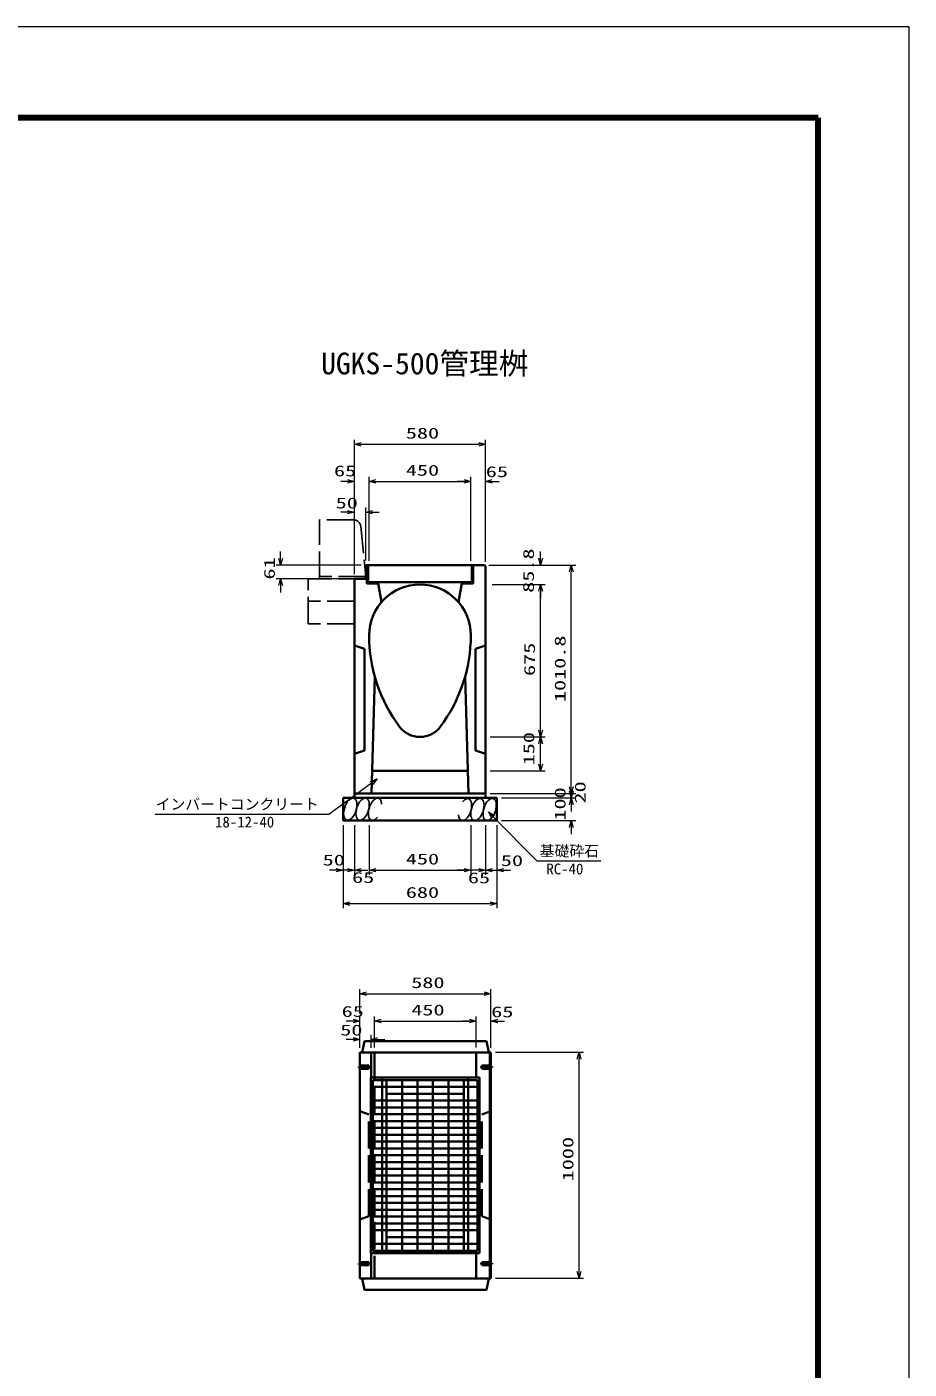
# Model space of a CAD drawing. Units: millimetres on the paper. Extents: x 0 to 841, y 0 to 594.
# Drawn here: x 645.8 to 841, y 297 to 594 of the extents above; entities that cross this region are included whole.
import ezdxf
from ezdxf.enums import TextEntityAlignment as Align

# ---------------------------------------------------------------- set-up
doc = ezdxf.new("R2010")
doc.units = ezdxf.units.MM
doc.linetypes.add('DASHED', pattern=[7.5, 6, -1.5])
doc.linetypes.add('USER1', pattern=[18.5, 12, -1.5, 3.5, -1.5])
for name, color, linetype, lineweight in [('D-BMK（構造物基準線）', 2, 'USER1', 18), ('D-STR-DIM（寸法）', 7, 'Continuous', 13), ('D-STR-HTXT(基礎砕石-旗)', 7, 'Continuous', 13), ('D-STR-HTXT（旗上げ）', 7, 'Continuous', 13), ('D-STR-STRF(グリ)', 7, 'Continuous', 25), ('D-STR-STRF(歩車)', 7, 'DASHED', 25), ('D-STR（構造物）', 1, 'Continuous', 35), ('D-TTL-LINE（区切線）', 7, 'Continuous', 18), ('D-TTL（外枠）', 2, 'Continuous', 140)]:
    doc.layers.add(name, color=color, linetype=linetype, lineweight=lineweight)
doc.layers.add('D-STR-TXT(文字)', color=7, linetype='Continuous')
doc.styles.add('ＭＳ ゴシック', font='')
doc.styles.get('ＭＳ ゴシック').set_extended_font_data('MS Gothic')

# ---------------------------------------------------------------- blocks, each defined once
blk = doc.blocks.new('_Open30')
at = {"color": 7, "linetype": 'Continuous', "lineweight": 13}
for p, q in [((-1, 0.2679), (0, 0)), ((0, 0), (-1, -0.2679)), ((0, 0), (-1, 0))]:
    blk.add_line(p, q, dxfattribs=at)

msp = doc.modelspace()

# ---------------------------------------------------------------- linework, layer by layer
at = {"layer": 'D-BMK（構造物基準線）', "linetype": 'DASHED'}
for p, q in [((719.031, 363.83), (721.881, 363.83)), ((748.955, 363.83), (746.106, 363.83)), ((719.031, 320.331), (721.881, 320.331)), ((748.955, 320.331), (746.106, 320.331))]:
    msp.add_line(p, q, dxfattribs=at)
at = {"layer": 'D-STR-DIM（寸法）'}
for p, q in [((718.294, 494.424), (718.294, 502.632)), ((747.294, 494.424), (747.294, 502.632)), ((719.794, 501.632), (745.794, 501.632)), ((716.794, 493.424), (715.294, 493.424)), ((718.294, 472.891), (718.294, 494.424)), ((721.544, 475.876), (721.544, 494.424)), ((721.544, 475.876), (721.544, 494.424)), ((723.044, 493.424), (724.544, 493.424)), ((723.044, 493.424), (742.544, 493.424)), ((742.544, 493.424), (741.044, 493.424)), ((744.044, 475.886), (744.044, 494.424)), ((744.044, 475.886), (744.044, 494.424)), ((747.294, 475.664), (747.294, 494.424)), ((748.794, 493.424), (750.294, 493.424)), ((718.294, 472.891), (718.294, 487.614)), ((720.794, 475.891), (720.794, 487.614)), ((716.794, 486.614), (715.294, 486.614)), ((722.294, 486.614), (723.794, 486.614)), ((701.96, 476.391), (701.96, 477.891)), ((759.487, 476.414), (759.487, 477.914)), ((719.794, 474.891), (700.96, 474.891)), ((748.044, 474.914), (767.247, 474.914)), ((748.044, 474.914), (760.487, 474.914)), ((766.247, 425.874), (766.247, 473.414)), ((717.294, 471.864), (700.96, 471.864)), ((701.96, 470.364), (701.96, 468.864)), ((748.794, 470.621), (760.487, 470.621)), ((748.794, 470.621), (760.487, 470.621)), ((759.487, 438.375), (759.487, 469.121)), ((759.487, 469.121), (759.487, 467.621)), ((748.294, 436.875), (760.487, 436.875)), ((748.294, 436.875), (760.487, 436.875)), ((759.487, 430.875), (759.487, 435.375)), ((748.294, 429.375), (760.487, 429.375)), ((766.247, 425.874), (766.247, 427.374)), ((766.247, 424.874), (766.247, 426.374)), ((748.294, 424.374), (767.247, 424.374)), ((748.294, 424.374), (767.247, 424.374)), ((750.794, 423.374), (767.247, 423.374)), ((750.794, 423.374), (767.247, 423.374)), ((766.247, 421.874), (766.247, 420.374)), ((715.794, 417.374), (715.794, 406.407)), ((718.294, 417.374), (718.294, 406.407)), ((718.294, 417.374), (718.294, 406.407)), ((721.544, 417.374), (721.544, 406.407)), ((721.544, 417.374), (721.544, 406.407)), ((744.044, 417.374), (744.044, 406.407)), ((744.044, 417.374), (744.044, 406.407)), ((747.294, 417.374), (747.294, 406.407)), ((747.294, 417.374), (747.294, 406.407)), ((749.794, 417.374), (749.794, 406.407)), ((750.794, 418.374), (767.247, 418.374)), ((766.247, 416.874), (766.247, 415.374)), ((714.294, 407.407), (712.794, 407.407)), ((716.794, 407.407), (715.294, 407.407)), ((719.794, 407.407), (721.294, 407.407)), ((723.044, 407.407), (724.544, 407.407)), ((723.044, 407.407), (742.544, 407.407)), ((742.544, 407.407), (741.044, 407.407)), ((745.794, 407.407), (744.294, 407.407)), ((748.794, 407.407), (750.294, 407.407)), ((751.294, 407.407), (752.794, 407.407)), ((715.794, 406.407), (715.794, 399.024)), ((749.794, 406.407), (749.794, 399.024)), ((717.294, 400.024), (748.294, 400.024)), ((719.493, 375.688), (719.493, 381.057)), ((748.493, 375.037), (748.493, 381.057)), ((720.993, 380.057), (746.993, 380.057)), ((719.493, 368.111), (719.493, 375.007)), ((722.743, 368.162), (722.743, 375.007)), ((722.743, 368.162), (722.743, 375.007)), ((745.243, 368.177), (745.243, 375.007)), ((745.243, 368.147), (745.243, 375.007)), ((748.493, 368.08), (748.493, 375.007)), ((717.993, 374.007), (716.493, 374.007)), ((724.243, 374.007), (725.743, 374.007)), ((724.243, 374.007), (743.743, 374.007)), ((743.743, 374.007), (742.243, 374.007)), ((749.993, 374.007), (751.493, 374.007)), ((749.493, 367.111), (768.997, 367.111)), ((767.997, 318.611), (767.997, 365.611)), ((749.493, 317.111), (768.997, 317.111))]:
    msp.add_line(p, q, dxfattribs=at)
at = {"layer": 'D-STR-HTXT(基礎砕石-旗)'}
msp.add_lwpolyline([(772.838, 409.401), (758.734, 409.401), (749.011, 419.218)], dxfattribs=at)
at = {"layer": 'D-STR-HTXT（旗上げ）'}
for p, q in [((717.993, 369.964), (716.493, 369.964)), ((719.493, 368.08), (719.493, 370.964)), ((721.993, 368.08), (721.993, 370.964)), ((723.493, 369.964), (724.993, 369.964))]:
    msp.add_line(p, q, dxfattribs=at)
msp.add_lwpolyline([(674.22, 419.787), (712.665, 419.787), (722.095, 426.696)], dxfattribs=at)
at = {"layer": 'D-STR-STRF(グリ)'}
for centre, major_axis in [((717.389, 420.897), (0.79, 2.421)), ((720.11, 420.897), (0.79, 2.421)), ((745.498, 420.816), (-0.771, -2.427)), ((748.22, 420.838), (-0.771, -2.427))]:
    msp.add_ellipse(centre, major_axis=major_axis, ratio=0.5139, dxfattribs=at)
for centre, major_axis in [((722.851, 420.897), (0.79, 2.421)), ((742.758, 420.795), (-0.771, -2.427))]:
    msp.add_ellipse(centre, major_axis=major_axis, ratio=0.5139, start_param=5.3575563, end_param=10.3750652, dxfattribs=at)
at = {"layer": 'D-STR-STRF(歩車)'}
for p, q in [((710.544, 471.891), (710.544, 484.891)), ((718.187, 484.891), (710.544, 484.891)), ((719.679, 483.54), (720.794, 472.391)), ((720.794, 472.391), (710.544, 472.391)), ((708.044, 461.891), (708.044, 471.891)), ((720.794, 471.891), (708.044, 471.891)), ((718.294, 461.891), (718.294, 471.891)), ((718.294, 466.891), (708.044, 466.891)), ((718.294, 461.891), (708.044, 461.891))]:
    msp.add_line(p, q, dxfattribs=at)
msp.add_arc((718.187, 483.391), 1.5, 5.71077, 89.99998, dxfattribs=at)
at = {"layer": 'D-STR（構造物）'}
for p, q in [((720.794, 474.914), (720.794, 471.864)), ((747.044, 474.914), (720.794, 474.914)), ((721.044, 470.864), (721.044, 474.914)), ((721.344, 471.164), (721.344, 474.914)), ((744.244, 471.164), (744.244, 474.914)), ((744.544, 470.864), (744.544, 474.914)), ((747.044, 474.914), (747.294, 474.664)), ((747.294, 474.664), (747.294, 423.374)), ((720.794, 471.864), (718.294, 471.864)), ((718.294, 471.864), (718.294, 423.374)), ((723.544, 470.864), (721.044, 470.864)), ((744.244, 471.164), (721.344, 471.164)), ((723.544, 470.864), (723.544, 471.164)), ((723.544, 470.864), (724.294, 466.743)), ((742.044, 470.864), (741.294, 466.743)), ((742.044, 471.164), (744.244, 471.164)), ((742.044, 470.864), (742.044, 471.164)), ((742.044, 470.864), (744.544, 470.864)), ((720.544, 456.374), (718.294, 457.124)), ((720.544, 456.374), (720.544, 433.874)), ((745.044, 456.374), (747.294, 457.124)), ((745.044, 456.374), (745.044, 433.874)), ((722.794, 450.273), (722.044, 424.374)), ((742.794, 450.273), (743.544, 424.374)), ((720.544, 433.874), (718.294, 433.124)), ((745.044, 433.874), (747.294, 433.124)), ((722.189, 429.374), (743.4, 429.374)), ((715.794, 423.374), (749.794, 423.374)), ((715.794, 423.374), (715.794, 418.374)), ((718.294, 424.374), (747.294, 424.374)), ((749.794, 423.374), (749.794, 418.374)), ((715.794, 418.374), (749.794, 418.374)), ((720.493, 369.581), (719.993, 367.08)), ((720.493, 369.581), (747.493, 369.581)), ((747.993, 367.08), (747.493, 369.581)), ((719.493, 317.081), (719.493, 367.081)), ((719.493, 367.08), (748.493, 367.08)), ((721.993, 361.5), (721.993, 367.081)), ((745.243, 361.5), (745.243, 367.08)), ((748.243, 317.081), (748.243, 367.08)), ((748.493, 317.081), (748.493, 367.08)), ((721.963, 322.65), (721.963, 361.5)), ((721.963, 361.5), (745.963, 361.5)), ((722.399, 323.203), (722.399, 360.953)), ((722.399, 360.953), (745.527, 360.953)), ((722.399, 359.443), (745.527, 359.443)), ((724.463, 322.65), (724.463, 361.5)), ((725.399, 323.203), (725.399, 360.953)), ((728.824, 323.203), (728.824, 360.953)), ((732.249, 323.203), (732.249, 360.953)), ((735.674, 323.203), (735.674, 360.953)), ((739.099, 323.203), (739.099, 360.953)), ((742.527, 360.947), (742.527, 323.203)), ((743.463, 361.5), (743.463, 322.65)), ((745.527, 360.953), (745.527, 323.203)), ((745.963, 361.5), (745.963, 322.65)), ((722.399, 356.423), (745.527, 356.423)), ((742.527, 357.933), (725.399, 357.933)), ((722.399, 354.913), (745.527, 354.913)), ((722.399, 353.403), (745.527, 353.403)), ((722.399, 351.893), (745.527, 351.893)), ((722.399, 350.383), (745.527, 350.383)), ((722.399, 348.873), (745.527, 348.873)), ((722.399, 347.363), (745.527, 347.363)), ((722.399, 345.853), (745.527, 345.853)), ((722.399, 344.343), (745.527, 344.343)), ((722.399, 342.833), (745.527, 342.833)), ((722.399, 341.323), (745.527, 341.323)), ((722.399, 339.813), (745.527, 339.813)), ((722.399, 338.303), (745.527, 338.303)), ((722.399, 336.793), (745.527, 336.793)), ((722.399, 335.283), (745.527, 335.283)), ((722.399, 333.773), (745.527, 333.773)), ((722.399, 332.263), (745.527, 332.263)), ((722.399, 330.753), (745.527, 330.753)), ((722.399, 329.243), (745.527, 329.243)), ((722.399, 327.733), (745.527, 327.733)), ((722.399, 324.713), (745.527, 324.713)), ((742.527, 326.223), (725.399, 326.223)), ((745.963, 322.65), (721.963, 322.65)), ((721.993, 317.081), (721.993, 322.65)), ((745.527, 323.203), (722.399, 323.203)), ((719.493, 317.081), (748.493, 317.081)), ((719.993, 317.081), (720.493, 314.581)), ((747.493, 314.581), (747.993, 317.081)), ((720.493, 314.581), (747.493, 314.581))]:
    msp.add_line(p, q, dxfattribs=at)
at = {"layer": 'D-STR（構造物）', "linetype": 'DASHED'}
for p, q in [((722.743, 367.08), (722.743, 317.081)), ((719.493, 364.181), (721.493, 364.181)), ((719.493, 363.48), (721.493, 363.48)), ((721.493, 363.48), (721.493, 364.181)), ((748.493, 364.181), (746.493, 364.181)), ((746.493, 363.48), (746.493, 364.181)), ((748.493, 363.48), (746.493, 363.48)), ((719.493, 354.081), (721.493, 353.331)), ((748.493, 354.081), (746.493, 353.331)), ((721.493, 330.831), (721.493, 353.331)), ((746.493, 330.831), (746.493, 353.331)), ((719.493, 330.081), (721.493, 330.831)), ((748.493, 330.081), (746.493, 330.831)), ((745.243, 322.612), (745.243, 317.081)), ((719.493, 320.681), (721.493, 320.681)), ((719.493, 319.981), (721.493, 319.981)), ((721.493, 320.681), (721.493, 319.981)), ((746.493, 320.681), (746.493, 319.981)), ((748.493, 320.681), (746.493, 320.681)), ((748.493, 319.981), (746.493, 319.981))]:
    msp.add_line(p, q, dxfattribs=at)
at = {"layer": 'D-STR（構造物）'}
for centre, radius, start, end in [((732.794, 459.374), 11.25, 0, 180), ((755.294, 459.374), 33.75, 180, 216.86989), ((710.294, 459.374), 33.75, 323.13011, 0), ((732.794, 442.499), 5.625, 216.86989, 323.13013)]:
    msp.add_arc(centre, radius, start, end, dxfattribs=at)
at = {"layer": 'D-TTL-LINE（区切線）'}
for p, q in [((841, 594), (0, 594)), ((841, 0), (841, 594))]:
    msp.add_line(p, q, dxfattribs=at)
at = {"layer": 'D-TTL（外枠）'}
for p, q in [((820.9, 573.9), (20.1, 573.9)), ((820.9, 20.1), (820.9, 573.9))]:
    msp.add_line(p, q, dxfattribs=at)

# ---------------------------------------------------------------- block references
at = {"layer": 'D-STR-DIM（寸法）', "xscale": 1.5, "yscale": 1.5}
for p, rotation in [((718.294, 501.632), 180), ((721.544, 493.424), 180), ((721.544, 493.424), 180), ((747.294, 493.424), 180), ((720.794, 486.614), 180), ((701.96, 474.891), 270), ((759.487, 474.914), 270), ((766.247, 474.914), 90), ((701.96, 471.864), 90), ((759.487, 470.621), 90), ((759.487, 470.621), 90), ((759.487, 436.875), 270), ((759.487, 436.875), 90), ((759.487, 429.375), 270), ((766.247, 424.374), 270), ((766.247, 424.374), 270), ((766.247, 423.374), 270), ((766.247, 423.374), 90), ((766.247, 418.374), 90), ((718.294, 407.407), 180), ((721.544, 407.407), 180), ((721.544, 407.407), 180), ((747.294, 407.407), 180), ((749.794, 407.407), 180), ((715.794, 400.024), 180), ((719.493, 380.057), 180), ((722.743, 374.007), 180), ((722.743, 374.007), 180), ((748.493, 374.007), 180), ((767.997, 367.111), 90), ((767.997, 317.111), 270)]:
    msp.add_blockref('_Open30', p, dxfattribs=dict(at, rotation=rotation))
for p in [(747.294, 501.632), (718.294, 493.424), (744.044, 493.424), (744.044, 493.424), (718.294, 486.614), (715.794, 407.407), (718.294, 407.407), (744.044, 407.407), (744.044, 407.407), (747.294, 407.407), (749.794, 400.024), (748.493, 380.057), (719.493, 374.007), (745.243, 374.007), (745.243, 374.007)]:
    msp.add_blockref('_Open30', p, dxfattribs=at)
at = {"layer": 'D-STR-HTXT(基礎砕石-旗)', "xscale": 1.5, "yscale": 1.5, "rotation": 134.72505}
msp.add_blockref('_Open30', (747.956, 420.283), dxfattribs=at)
at = {"layer": 'D-STR-HTXT（旗上げ）', "xscale": 1.5, "yscale": 1.5}
for p, rotation in [((723.305, 427.583), 36.22839), ((721.993, 369.964), 180)]:
    msp.add_blockref('_Open30', p, dxfattribs=dict(at, rotation=rotation))
msp.add_blockref('_Open30', (719.493, 369.964), dxfattribs=at)

# ---------------------------------------------------------------- texts
at = {"layer": 'D-STR-DIM（寸法）', "style": 'ＭＳ ゴシック', "width": 1.5}
for s, p in [('580', (729.669, 502.17)), ('65', (713.775, 493.817)), ('450', (729.669, 493.961)), ('65', (747.359, 493.647)), ('50', (714.144, 486.717)), ('50', (711.268, 407.713)), ('450', (729.669, 407.944)), ('50', (750.687, 407.594)), ('65', (717.788, 403.862)), ('65', (743.404, 403.783)), ('680', (729.669, 400.562)), ('580', (730.868, 380.595)), ('65', (715.474, 374.226)), ('450', (730.868, 374.545)), ('65', (748.558, 374.131))]:
    msp.add_text(s, height=2.405, dxfattribs=at).set_placement(p, align=Align.BOTTOM_LEFT)
for s, p in [('85.8', (758.721, 468.779)), ('61', (701.423, 471.711)), ('675', (758.949, 450.368)), ('1010.8', (765.71, 444.602)), ('150', (758.82, 430.599)), ('100', (765.71, 418.374)), ('20', (770.161, 422.155)), ('1000', (767.46, 338.569))]:
    msp.add_text(s, height=2.405, rotation=90, dxfattribs=at).set_placement(p, align=Align.BOTTOM_LEFT)
at = {"layer": 'D-STR-HTXT(基礎砕石-旗)', "style": 'ＭＳ ゴシック'}
for s, p in [('基礎砕石', (759.27, 409.737)), ('RC-40', (760.758, 405.751))]:
    msp.add_text(s, height=2.405, dxfattribs=at).set_placement(p, align=Align.BOTTOM_LEFT)
at = {"layer": 'D-STR-HTXT（旗上げ）', "style": 'ＭＳ ゴシック'}
for s, p in [('インバートコンクリート', (674.328, 420.084)), ('18-12-40', (687.471, 416.138))]:
    msp.add_text(s, height=2.405, dxfattribs=at).set_placement(p, align=Align.BOTTOM_LEFT)
at = {"layer": 'D-STR-HTXT（旗上げ）', "style": 'ＭＳ ゴシック', "width": 1.5}
msp.add_text('50', height=2.405, dxfattribs=at).set_placement((715.161, 370.098), align=Align.BOTTOM_LEFT)
at = {"layer": 'D-STR-TXT(文字)', "style": 'ＭＳ ゴシック'}
msp.add_text('UGKS-500管理桝', height=4.811, dxfattribs=at).set_placement((710.919, 515.671), align=Align.BOTTOM_LEFT)

doc.saveas('drawing.dxf')
